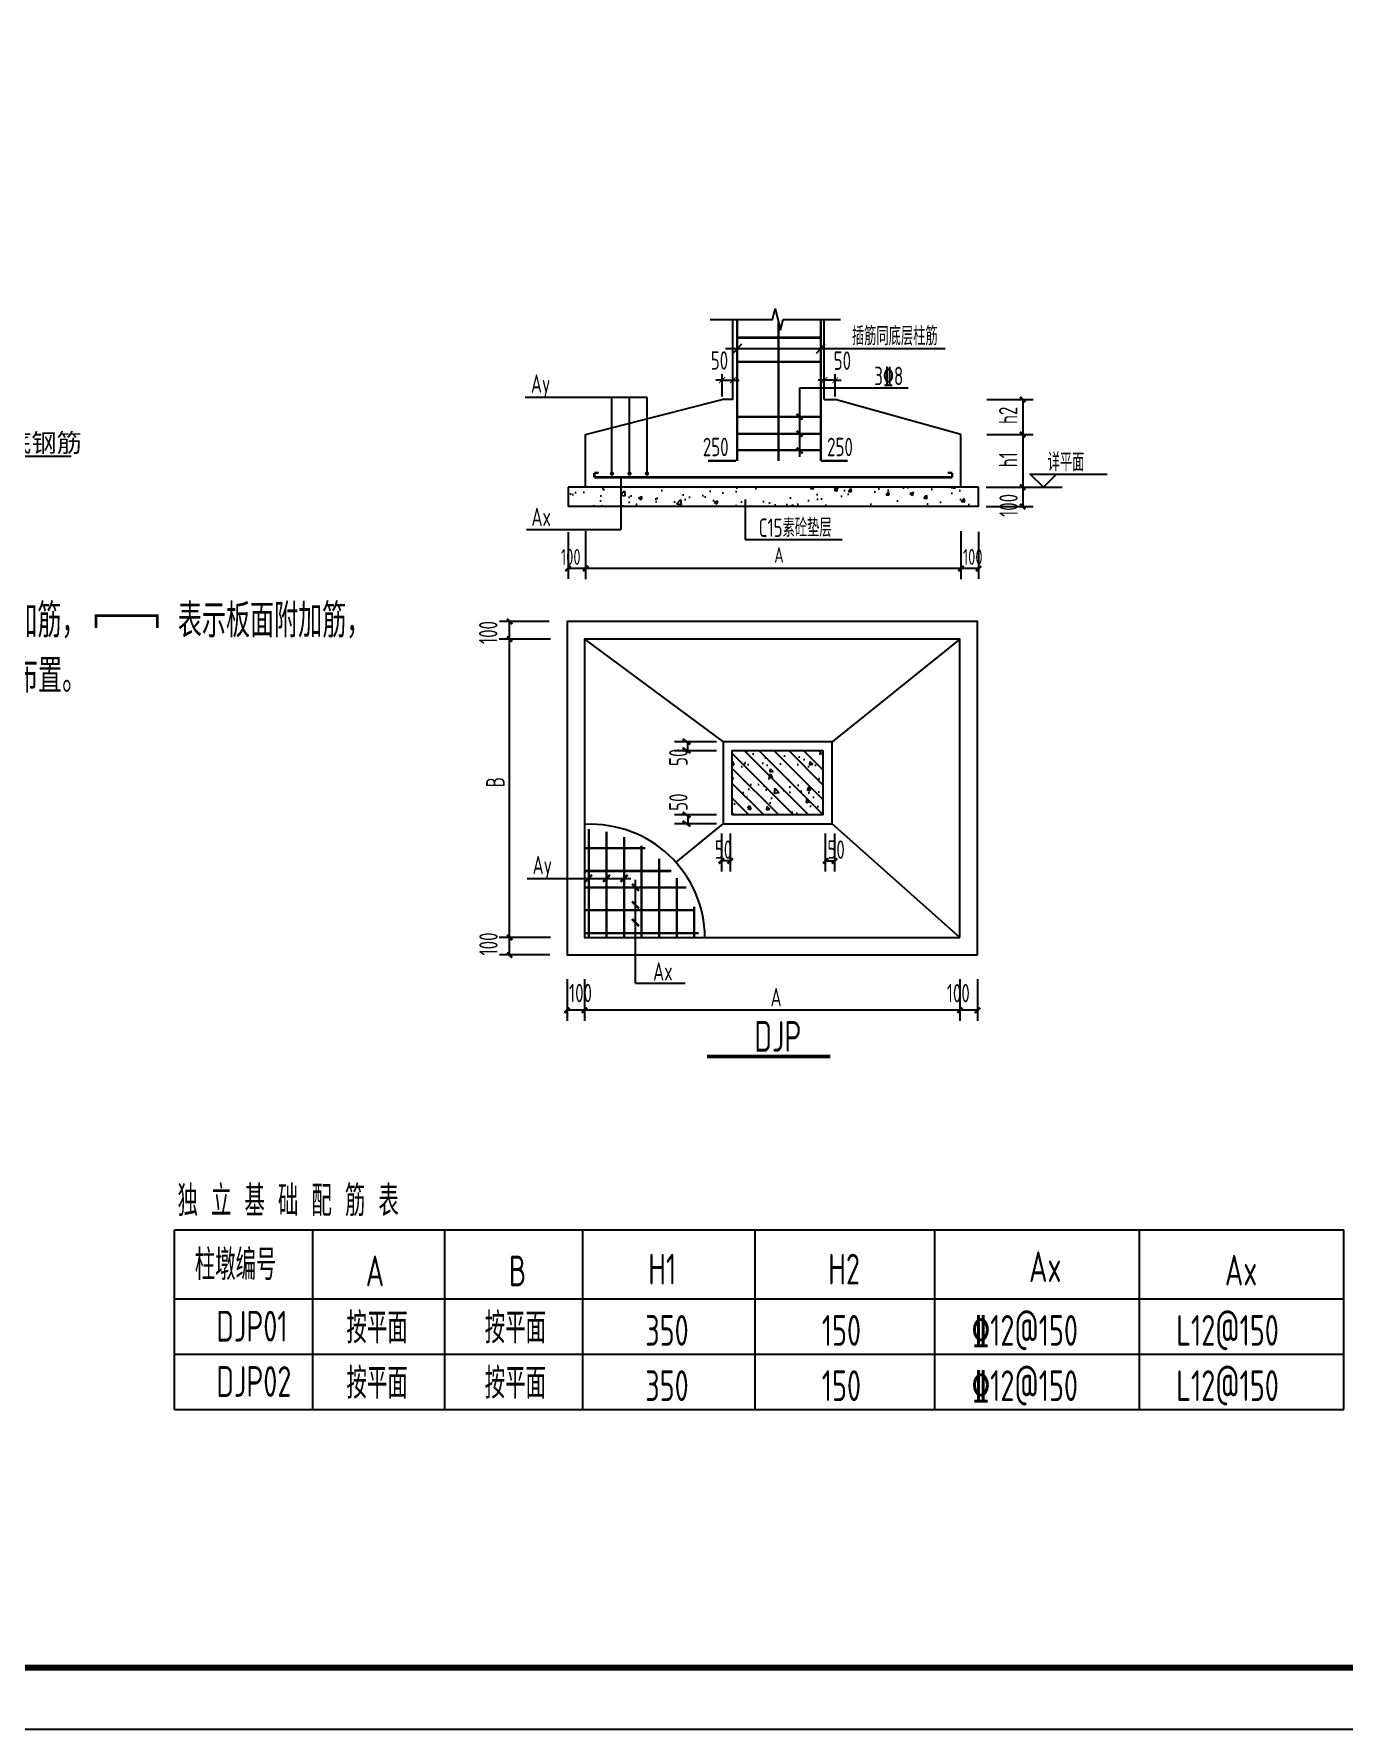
# Model space of a CAD drawing. Extents: x 826826 to 1642106, y -156213 to 399140.
# Drawn here: x 1107100 to 1128430, y 295942 to 323534 of the extents above; entities that cross this region are included whole.
import ezdxf
from ezdxf.enums import TextEntityAlignment as Align

# ---------------------------------------------------------------- set-up
doc = ezdxf.new("R2010")
doc.units = 0
doc.header["$LTSCALE"] = 1000
for name, pattern in [('__DASH', [0.35, 0.25, -0.1]), ('DASH', [0.35, 0.25, -0.1]), ('ExampleIndex0$0${ Cable   Tele }', [0])]:
    doc.linetypes.add(name, pattern=pattern)
doc.layers.get('0').update_dxf_attribs({"linetype": 'CONTINUOUS'})
doc.layers.get('DEFPOINTS').update_dxf_attribs({"linetype": 'CONTINUOUS'})
for name, color, linetype in [('-TK', 7, 'CONTINUOUS'), ('201', 3, 'CONTINUOUS'), ('202', 1, 'CONTINUOUS'), ('BG', 3, 'CONTINUOUS'), ('DIM', 2, 'CONTINUOUS'), ('GJ', 5, 'CONTINUOUS'), ('JDX', 6, 'CONTINUOUS'), ('PUB_DIM', 3, 'CONTINUOUS'), ('PUB_TEXT', 2, 'CONTINUOUS'), ('PUB_WINDW', 7, 'CONTINUOUS'), ('REIN', 6, 'CONTINUOUS'), ('S-B表格', 2, 'CONTINUOUS'), ('S-Q墙虚线', 6, 'DASH'), ('S-S说明文字', 7, 'CONTINUOUS'), ('S基础-筏板底筋-Raft_b_rein', 1, 'CONTINUOUS'), ('THIN', 7, 'CONTINUOUS'), ('柱__钢筋标注', 7, 'CONTINUOUS')]:
    doc.layers.add(name, color=color, linetype=linetype)
doc.styles.add('-宋体', font='', dxfattribs={"width": 0.7, "height": 300, "bigfont": '宋体.TTF'})
doc.styles.add('TSSD_DIMENSION', font='Tssdeng.shx', dxfattribs={"width": 0.7, "bigfont": 'tssdchn.shx'})
doc.styles.add('TSSD_REIN', font='tssdeng.shx', dxfattribs={"width": 0.7, "height": 300, "bigfont": 'tssdchn.shx'})
doc.styles.add('图名下的说明', font='tssdeng.shx', dxfattribs={"width": 0.75, "height": 550, "bigfont": 'tssdchn.shx'})
doc.styles.get('-宋体').set_extended_font_data('SimSun')
doc.dimstyles.get("Standard").update_dxf_attribs({"dimtxt": 0.18, "dimasz": 0.18, "dimexe": 0.18, "dimexo": 0.0625, "dimgap": 0.09, "dimtad": 0, "dimtih": 1, "dimtoh": 1, "dimdec": 4, "dimzin": 0, "dimdsep": 46, "dimtxsty": 'Standard', "dimcen": 0.09, "dimadec": 0, "dimazin": 0, "dimtfac": 1, "dimtdec": 4, "dimtofl": 0, "dimtmove": 0, "dimatfit": 3, "dimfxl": 0, "dimtolj": 1, "dimtzin": 0, "dimarcsym": 0})
doc.dimstyles.new('TSSD_100_100', dxfattribs={"dimtxt": 300, "dimasz": 100, "dimexe": 100, "dimexo": 250, "dimgap": 100, "dimtad": 1, "dimdec": 0, "dimzin": 0, "dimdsep": 46, "dimtxsty": 'TSSD_DIMENSION', "dimblk": 'ARCHTICK', "dimcen": 0, "dimdle": 100, "dimclrt": 7, "dimadec": 0, "dimazin": 0, "dimtfac": 1, "dimtdec": 0, "dimtix": 1, "dimtmove": 2, "dimatfit": 3, "dimldrblk": 'ARCHTICK', "dimfxl": 0, "dimtolj": 1, "dimtzin": 0, "dimarcsym": 0})

# ---------------------------------------------------------------- blocks, each defined once
blk = doc.blocks.new('_ArchTick')
at = {"color": 0, "linetype": 'ByBlock', "const_width": 0.15}
blk.add_lwpolyline([(-0.5, -0.5), (0.5, 0.5)], dxfattribs=at)
blk = doc.blocks.new('*D1011')
at = {"layer": 'DEFPOINTS', "color": 0}
for p in [(15340, 11009), (15163, 10492), (15340, 10492)]:
    blk.add_point(p, dxfattribs=at)
at = {"layer": 'DIM', "color": 0, "lineweight": -2}
for p, q in [((15163, 10742), (15163, 11109)), ((15340, 10742), (15340, 11109)), ((15163, 11009), (15063, 11009)), ((15163, 11009), (15340, 11009)), ((15340, 11009), (15440, 11009))]:
    blk.add_line(p, q, dxfattribs=at)
at = {"layer": 'DIM', "color": 0, "lineweight": -2, "xscale": 100, "yscale": 100, "zscale": 100}
blk.add_blockref('_ArchTick', (15163, 11009), dxfattribs=at)
at = {"layer": 'DIM', "color": 0, "lineweight": -2, "xscale": 100, "yscale": 100, "zscale": 100, "rotation": 180}
blk.add_blockref('_ArchTick', (15340, 11009), dxfattribs=at)
at = {"layer": 'DIM', "color": 7, "insert": (15120, 11329), "char_height": 300, "attachment_point": 5, "style": 'TSSD_DIMENSION'}
blk.add_mtext('\\A1;50', dxfattribs=at)
blk = doc.blocks.new('*D1012')
at = {"layer": 'DEFPOINTS', "color": 0}
for p in [(16827, 11009), (16827, 10492), (17004, 10492)]:
    blk.add_point(p, dxfattribs=at)
at = {"layer": 'DIM', "color": 0, "lineweight": -2}
for p, q in [((16827, 10742), (16827, 11109)), ((17004, 10742), (17004, 11109)), ((16827, 11009), (16727, 11009)), ((17004, 11009), (16827, 11009)), ((17004, 11009), (17104, 11009))]:
    blk.add_line(p, q, dxfattribs=at)
at = {"layer": 'DIM', "color": 0, "lineweight": -2, "xscale": 100, "yscale": 100, "zscale": 100}
blk.add_blockref('_ArchTick', (16827, 11009), dxfattribs=at)
at = {"layer": 'DIM', "color": 0, "lineweight": -2, "xscale": 100, "yscale": 100, "zscale": 100, "rotation": 180}
blk.add_blockref('_ArchTick', (17004, 11009), dxfattribs=at)
at = {"layer": 'DIM', "color": 7, "insert": (17121, 11326), "char_height": 300, "attachment_point": 5, "style": 'TSSD_DIMENSION'}
blk.add_mtext('\\A1;50', dxfattribs=at)
blk = doc.blocks.new('A1')
blk.add_lwpolyline([(0, 59400), (0, 0), (84100, 0), (84100, 59400)], close=True)
at = {"const_width": 100}
blk.add_lwpolyline([(2500, 58400), (2500, 1000), (83100, 1000), (83100, 58400)], close=True, dxfattribs=at)
blk = doc.blocks.new('20210311.19473397')
at = {"layer": 'GJ', "linetype": 'ExampleIndex0$0${ Cable   Tele }'}
for p, q in [((7858, 3930), (9473, 3930)), ((8135, 3548), (8135, 3930))]:
    blk.add_line(p, q, dxfattribs=at)
at = {"layer": 'GJ', "color": 2, "linetype": '__DASH', "const_width": 30}
for points in [[(7752, 3386), (7858, 3280), (7858, 5347), (7752, 5240)], [(6432, 3654), (6326, 3548), (8393, 3548), (8287, 3654)], [(5489, 1267), (5348, 1126), (6348, 1126), (6206, 1267)]]:
    blk.add_lwpolyline(points, dxfattribs=at)
at = {"layer": 'REIN'}
for p, q in [((5173, 4952), (6891, 4952)), ((6482, 4733), (6482, 4952))]:
    blk.add_line(p, q, dxfattribs=at)
at = {"layer": 'REIN', "const_width": 40}
for points in [[(7116, 3313), (6872, 3313), (6872, 5313), (7110, 5313)], [(6315, 4489), (6315, 4733), (8315, 4733), (8315, 4495)]]:
    blk.add_lwpolyline(points, dxfattribs=at)
at = {"layer": 'S基础-筏板底筋-Raft_b_rein', "color": 1, "const_width": 40}
blk.add_lwpolyline([(9879, 1133), (9879, 1333), (10879, 1333), (10879, 1133)], dxfattribs=at)
at = {"layer": 'PUB_TEXT', "linetype": 'Continuous', "style": '-宋体'}
for s, p in [('板顶钢筋', (5184, 5023)), ('配筋方向：', (650, 4466)), ('板底钢筋', (8011, 3997))]:
    blk.add_text(s, height=300, dxfattribs=at).set_placement(p)
for s, p in [('Y', (2895, 4909)), ('X', (3962, 3776))]:
    blk.add_text(s, height=300, dxfattribs=at).set_placement(p, align=Align.TOP_LEFT)
at = {"layer": 'S基础-筏板底筋-Raft_b_rein', "color": 0, "style": '图名下的说明', "width": 0.75}
for s, p in [('注：图中所画均为附加钢筋，      表示板底附加筋，      表示板面附加筋，', (-23, 978)), ('附加筋除另有注明外，均与通长筋一隔一等距布置。', (707, 78))]:
    blk.add_text(s, height=550, dxfattribs=at).set_placement(p)
at = {"layer": 'THIN'}
for points in [[(2742, 4826), (2742, 3657)], [(3856, 3657), (2742, 3657)]]:
    blk.add_leader(points, dimstyle='Standard', override={"dimasz": 200}, dxfattribs=at)
blk = doc.blocks.new('20210622.10515106')
h = blk.add_hatch()
h.set_pattern_fill('AR-CONC', color=6, scale=85.714286, style=0)
h.set_pattern_definition([(50, (219777.33, -74530.9), (614.7944, -53.7875), [64.2857, -707.1429]), (355, (219777.3, -74530.9), (-118.9297, 644.7361), [51.4286, -565.7143]), (100.4514, (219828.56, -74535.4), (495.8652, 590.9482), [54.6344, -600.979]), (46.1842, (219777.3, -74359.5), (914.778, -141.8734), [96.4286, -1060.7143]), (96.6356, (219853.6, -74371.3), (801.1395, 834.958), [81.9517, -901.4683]), (351.1842, (219777.3, -74359.5), (801.139, 834.959), [77.143, -848.5714]), (21, (219863.04, -74402.34), (511.6346, -345.1019), [64.2857, -707.1429]), (326, (219863.04, -74402.34), (208.556, 621.5572), [51.4286, -565.7143]), (71.4514, (219905.7, -74431.1), (720.1908, 276.4547), [54.6344, -600.979]), (37.5, (219777.33, -74530.9), (10.42273, 285.33759), [0, -558.85714, 0, -574.2857, 0, -567.85714]), (7.5, (219777.33, -74530.9), (225.48817, 338.0672), [0, -327.42857, 0, -546, 0, -216.42857]), (327.5, (219586.18, -74530.9), (457.56209, -19.33275), [0, -214.2857, 0, -668.5714, 0, -887.14286]), (317.5, (219500.47, -74530.9), (499.87386, 85.8043), [0, -278.5714, 0, -444, 0, -630])])
h.paths.add_polyline_path([(12655.2, 8954), (13511.9, 8954), (13511.9, 9266.5), (12655.2, 9266.5)])
h.paths.add_polyline_path([(13511.9, 8954), (19337.3, 8954), (19337.3, 9266.5), (13511.9, 9266.5)])
at = {"layer": 'PUB_WINDW'}
h = blk.add_hatch(dxfattribs=at)
h.set_pattern_fill('AN31C', color=256, scale=857.142857, angle=-90, style=0)
h.set_pattern_definition([(315, (95922.51, -94312.35), (121.2183, 121.2183), []), (320, (95922.5, -94312.35), (-53.7875, -614.7944), [64.2857, -707.143]), (265, (95922.5, -94312.35), (644.736, 118.9297), [51.4286, -565.7143]), (10.4514, (95918, -94363.6), (590.9482, -495.8652), [54.6344, -600.979]), (316.1842, (96093.9, -94312.35), (-141.8734, -914.778), [96.4286, -1060.714]), (6.6356, (96082.1, -94388.6), (834.958, -801.1395), [81.952, -901.468]), (261.1842, (96093.9, -94312.4), (834.959, -801.139), [77.143, -848.5714]), (291, (96051.1, -94398.07), (-345.102, -511.6346), [64.2857, -707.143]), (236, (96051.1, -94398.07), (621.5572, -208.556), [51.4286, -565.7143]), (341.4514, (96022.3, -94440.7), (276.4547, -720.1908), [54.6344, -600.979]), (307.5, (95922.5, -94312.35), (285.3376, -10.42273), [0, -558.8571, 0, -574.2857, 0, -567.8571]), (277.5, (95922.5, -94312.35), (338.0672, -225.4882), [0, -327.4286, 0, -546, 0, -216.4286]), (237.5, (95922.5, -94121.2), (-19.33275, -457.5621), [0, -214.2857, 0, -668.5714, 0, -887.1429]), (227.5, (95922.5, -94035.5), (85.8043, -499.8739), [0, -278.5714, 0, -444, 0, -630])])
h.paths.add_polyline_path([(16810.4, 3932.5), (16810.4, 4981.6), (15323.3, 4981.6), (15323.3, 3932.5)])
at = {"layer": '201'}
for p, q in [((15339.9, 10695.5), (15339.9, 11997.8)), ((16827.1, 10695.5), (16827.1, 11997.8)), ((12940.5, 10124), (15162.8, 10695.5)), ((15339.9, 10695.5), (15162.8, 10695.5)), ((16827.1, 10695.5), (17004.2, 10695.5)), ((19052, 10124), (17004.2, 10695.5)), ((12940.5, 9266.9), (12940.5, 10124)), ((19052, 9266.9), (19052, 10124)), ((12655.2, 9266.5), (12655.2, 8954)), ((19337.3, 9266.5), (12655.2, 9266.5)), ((19337.3, 8954), (19337.3, 9266.5)), ((19337.3, 8954), (12655.2, 8954)), ((12654.8, 8532.3), (12654.8, 7775.7)), ((12940.5, 8550.9), (12940.5, 7771.9)), ((19052, 8550.9), (19052, 7771.9)), ((19337.7, 8541.3), (19337.7, 7775.7)), ((19337.7, 7943.3), (12654.8, 7943.3)), ((12349.8, 7081.1), (11536.5, 7081.1)), ((11704.1, 1652.6), (11704.1, 7081.1)), ((12368.4, 6795.4), (11532.7, 6795.4)), ((12923.8, 6795.4), (15180.4, 5124.5)), ((19035.4, 6795.4), (16953.3, 5124.5)), ((15072.1, 5124.5), (14390.6, 5124.5)), ((14390.6, 4981.6), (15072.1, 4981.6)), ((14604.9, 4981.6), (14604.9, 5124.5)), ((15323.3, 4981.6), (16810.4, 4981.6)), ((15323.3, 4981.6), (15323.3, 3932.5)), ((16810.4, 3932.5), (16810.4, 4981.6)), ((15072.1, 3932.5), (14390.6, 3932.5)), ((14604.9, 3932.5), (14604.9, 3789.6)), ((16810.4, 3932.5), (15323.3, 3932.5)), ((15072.1, 3789.6), (14390.6, 3789.6)), ((14411.6, 3158.9), (15180.4, 3789.6)), ((15151.6, 3631.3), (15151.6, 3012)), ((15294.4, 3631.3), (15294.4, 3012)), ((16848.9, 3012), (16848.9, 3631.3)), ((19035.4, 1938.3), (16953.3, 3789.6)), ((16991.8, 3631.3), (16991.8, 3012)), ((15294.4, 3183.4), (15151.6, 3183.4)), ((16848.9, 3183.4), (16991.8, 3183.4)), ((12368.4, 1938.3), (11532.7, 1938.3)), ((12358.7, 1652.6), (11536.5, 1652.6)), ((12638.1, 1261.1), (12638.1, 579.5)), ((12923.8, 1261.1), (12923.8, 580.5)), ((19035.4, 1261.1), (19035.4, 580.5)), ((19321.1, 1261.1), (19321.1, 579.8)), ((19321.1, 751.9), (12638.1, 751.9))]:
    blk.add_line(p, q, dxfattribs=at)
for points, const_width in [([(12611.9, 7900.5), (12697.6, 7986.2)], 38.6), ([(12897.6, 7900.5), (12983.3, 7986.2)], 38.6), ([(19009.2, 7900.5), (19094.9, 7986.2)], 38.6), ([(19294.9, 7900.5), (19380.6, 7986.2)], 38.6), ([(11661.2, 7124), (11747, 7038.3)], 38.6), ([(11661.2, 6838.3), (11747, 6752.6)], 38.6), ([(14519.2, 5167.3), (14647.8, 5081.6)], 38.6), ([(14519.2, 5024.5), (14647.8, 4938.8)], 38.6), ([(14519.2, 3975.3), (14647.8, 3889.6)], 38.6), ([(14519.2, 3832.5), (14647.8, 3746.8)], 38.6), ([(15194.4, 3226.3), (15108.7, 3140.5)], 38.6), ([(15337.3, 3226.3), (15251.6, 3140.5)], 38.6), ([(16891.8, 3226.3), (16806, 3140.5)], 38.6), ([(17034.6, 3226.3), (16948.9, 3140.5)], 38.6), ([(11661.2, 1981.1), (11747, 1895.4)], 38.6), ([(11661.2, 1695.4), (11747, 1609.7)], 38.6), ([(12681, 794.7), (12595.3, 709)], 38.6), ([(12966.7, 794.7), (12881, 709)], 38.6), ([(19078.2, 794.7), (18992.5, 709)], 38.6), ([(19363.9, 794.7), (19278.2, 709)], 38.6), ([(14919, 0), (16925, 0)], 60)]:
    blk.add_lwpolyline(points, dxfattribs=dict(at, const_width=const_width))
for points in [[(19321.1, 1652.6), (19321.1, 7081.1), (12638.1, 7081.1), (12638.1, 1652.6), (19321.1, 1652.6)], [(19035.4, 1938.3), (19035.4, 6795.4), (12923.8, 6795.4), (12923.8, 1938.3), (19035.4, 1938.3)], [(16953.3, 3789.6), (16953.3, 5124.5), (15180.4, 5124.5), (15180.4, 3789.6), (16953.3, 3789.6)]]:
    blk.add_lwpolyline(points, dxfattribs=at)
blk.add_arc((13025.6, 1921.8), 1857.8, 0.5072, 92.65443, dxfattribs=at)
at = {"layer": '202', "const_width": 38.6}
for points in [[(15406, 9695.5), (15406, 11997.8)], [(16082.3, 9695.5), (16082.3, 11945.6)], [(16770.5, 9695.5), (16770.5, 11997.8)], [(15406, 11700.4), (16757.8, 11700.4)], [(15406, 11304.8), (16757.8, 11304.8)], [(15390.6, 10409.7), (16770.5, 10409.7)], [(15390.6, 10133.4), (16770.5, 10133.4)], [(15390.6, 9695.5), (14934.7, 9695.5)], [(15390.6, 9866.9), (16770.5, 9866.9)], [(16770.5, 9695.5), (17207.8, 9695.5)], [(13083.3, 9498.3), (13154.8, 9498.3)], [(13083.3, 9426.9), (13083.3, 9498.3)], [(13083.3, 9426.9), (18909.2, 9426.9)], [(18909.2, 9498.3), (18837.7, 9498.3)], [(18909.2, 9426.9), (18909.2, 9498.3)], [(12995.3, 1938.3), (12995.3, 3701.1)], [(13281, 1938.3), (13281, 3658.5)], [(13566.7, 1938.3), (13566.7, 3570.3)], [(12923.8, 3391.1), (13913.5, 3391.1)], [(13852.4, 1938.3), (13852.4, 3429.3)], [(12923.8, 3019.7), (14334.9, 3019.7)], [(14138.1, 1938.3), (14138.1, 3220.3)], [(12923.8, 2752.6), (14582.6, 2752.6)], [(14423.8, 1938.3), (14423.8, 2906.6)], [(12923.8, 2381.1), (14726.9, 2381.1)], [(14709.6, 1938.3), (14709.6, 2440.6)], [(12923.8, 2009.7), (14784.3, 2009.7)]]:
    blk.add_lwpolyline(points, dxfattribs=at)
at = {"layer": '202', "const_width": 34.3}
for points in [[(13386.2, 9487.5, 1), (13351.9, 9487.5, 1), (13386.2, 9487.5)], [(13671.9, 9487.5, 1), (13637.6, 9487.5, 1), (13671.9, 9487.5)], [(13957.6, 9487.5, 1), (13923.3, 9487.5, 1), (13957.6, 9487.5)]]:
    blk.add_lwpolyline(points, format="xyb", dxfattribs=at)
at = {"layer": 'BG'}
for p, q in [((16428, 10886.2), (18189.7, 10886.2)), ((16428, 9760.6), (16428, 10886.2)), ((13940.5, 10726.4), (11958.8, 10726.4)), ((13369.1, 9487.5), (13369.1, 10726.4)), ((13654.8, 9487.5), (13654.8, 10726.4)), ((13940.5, 9487.5), (13940.5, 10726.4)), ((19472.4, 10695.5), (20228, 10695.5)), ((20056.5, 10695.5), (20056.5, 8954)), ((19472.4, 10124), (20228, 10124)), ((13511.9, 9430.2), (13511.9, 8578.3)), ((19460.9, 9266.9), (20700.5, 9266.9)), ((15537.8, 9066.7), (15537.8, 8415.5)), ((19460.9, 8954), (20228, 8954)), ((11978.5, 8578.3), (13511.9, 8578.3)), ((15537.8, 8415.5), (17118.4, 8415.5)), ((11987.2, 2899.3), (13679.5, 2899.3)), ((13753.2, 1191.9), (13753.2, 2875.9)), ((13753.2, 1191.9), (14559.3, 1191.9))]:
    blk.add_line(p, q, dxfattribs=at)
at = {"layer": 'BG', "const_width": 38.6}
for points in [[(20013.7, 10738.3), (20099.4, 10652.6)], [(16374.5, 10459.9), (16473.7, 10366.8)], [(16374.5, 10183.5), (16473.7, 10090.4)], [(20013.7, 10166.9), (20099.4, 10081.2)], [(16374.5, 9908.9), (16473.7, 9815.8)], [(20013.7, 9309.7), (20099.4, 9224)], [(20013.7, 8996.9), (20099.4, 8911.1)], [(13044, 2956.5), (12929.7, 2842.2)], [(13338.1, 2956.5), (13223.8, 2842.2)], [(13623.8, 2956.5), (13509.6, 2842.2)], [(13696.1, 2809.7), (13810.4, 2695.4)], [(13696.1, 2524), (13810.4, 2409.7)], [(13696.1, 2238.3), (13810.4, 2124)]]:
    blk.add_lwpolyline(points, dxfattribs=at)
at = {"layer": 'BG'}
blk.add_lwpolyline([(20609.5, 9481.2), (20395.3, 9266.9), (20181, 9481.2), (21433.8, 9481.2)], dxfattribs=at)
at = {"layer": 'DIM'}
for p, q in [((15344.5, 11450.8), (15486.5, 11600.7)), ((16699, 11450.8), (16841, 11600.7)), ((15219.8, 11526.2), (18792, 11526.2))]:
    blk.add_line(p, q, dxfattribs=at)
at = {"layer": 'JDX'}
blk.add_lwpolyline([(14968.8, 11997.8), (15983.5, 11997.8), (16026.4, 12169.3), (16112.1, 11826.4), (16155, 11997.8), (17090.9, 11997.8)], dxfattribs=at)
at = {"layer": 'BG', "style": 'TSSD_DIMENSION', "width": 0.7}
for s, p in [('Ay', (12050.5, 10802.5)), ('Ax', (12059, 8636.1)), ('Ay', (12077.9, 2967.5)), ('Ax', (14039.9, 1236.5)), ('A', (15951.9, 816.5))]:
    blk.add_text(s, height=300, dxfattribs=at).set_placement(p)
at = {"layer": 'S-B表格', "style": 'TSSD_REIN', "width": 0.7}
blk.add_text('DJ%%142P', height=500, dxfattribs=at).set_placement((15687.7, 77.4, 0))
at = {"layer": '柱__钢筋标注', "width": 0.7}
for s, height, style, p in [('插筋同底层柱筋', 300, 'TSSD_DIMENSION', (17276.1, 11576.8)), ('3%%1328', 300, 'TSSD_DIMENSION', (17640.1, 10927.3)), ('250', 300, 'TSSD_DIMENSION', (14849.5, 9771.4)), ('250', 300, 'TSSD_DIMENSION', (16872.5, 9771.4)), ('详平面', 300, 'TSSD_DIMENSION', (20462.7, 9522.4)), ('C15素砼垫层', 300, 'TSSD_DIMENSION', (15758.1, 8457)), ('A', 257.1, 'TSSD_REIN', (16011.8, 8035.7)), ('100', 257.14, 'TSSD_REIN', (12538.2, 8003.3)), ('100', 257.14, 'TSSD_REIN', (19082.6, 8003.3)), ('50', 300, 'TSSD_DIMENSION', (15043.3, 3217.7)), ('50', 300, 'TSSD_DIMENSION', (16877.1, 3217.7)), ('100', 300, 'TSSD_DIMENSION', (12670.5, 883.7)), ('100', 300, 'TSSD_DIMENSION', (18820.4, 881))]:
    blk.add_text(s, height=height, dxfattribs=dict(at, style=style)).set_placement(p)
at = {"layer": '柱__钢筋标注', "style": 'TSSD_DIMENSION', "width": 0.7}
for s, p in [('h2', (19970.8, 10292.7)), ('h1', (19970.8, 9588.8)), ('100', (19976.5, 8782.7)), ('100', (11505.1, 6714.1)), ('50', (14601, 4728.7)), ('B', (11621.4, 4379)), ('50', (14601, 3998.2)), ('100', (11509.6, 1643.9))]:
    blk.add_text(s, height=300, rotation=90, dxfattribs=at).set_placement(p)
at = {"layer": 'DIM'}
for base, p1, p2, picture, middle in [((15339.9, 11009.3), (15162.8, 10492.5), (15339.9, 10492.5), '*D1011', (15120.4, 11329.1)), ((16827.1, 11009.3), (17004.2, 10492.5), (16827.1, 10492.5), '*D1012', (17121.1, 11326.3))]:
    dim = blk.add_linear_dim(base=base, p1=p1, p2=p2, text='50', dimstyle='TSSD_100_100', dxfattribs=at)
    dim.commit()
    dim.dimension.update_dxf_attribs({"geometry": picture, "text_midpoint": middle, "dimtype": 128})

msp = doc.modelspace()

# ---------------------------------------------------------------- linework, layer by layer
at = {"layer": 'S-B表格'}
for p, q in [((1109391.29, 304071.35), (1128428.28, 304071.35)), ((1109391.29, 301146.35), (1109391.29, 304071.35)), ((1111641.29, 301146.35), (1111641.29, 304071.35)), ((1113785.55, 304071.35), (1113785.55, 301146.35)), ((1116035.55, 301146.35), (1116035.55, 304071.35)), ((1118838.9, 304071.35), (1118838.9, 301146.35)), ((1121768.69, 301146.35), (1121768.69, 304071.35)), ((1125098.49, 301146.35), (1125098.49, 304071.35)), ((1128428.28, 301146.35), (1128428.28, 304071.35)), ((1109391.29, 302946.35), (1128428.28, 302946.35)), ((1109391.29, 302046.35), (1128428.28, 302046.35)), ((1109391.29, 302046.35), (1128428.28, 302046.35)), ((1109391.29, 301146.35), (1128428.28, 301146.35)), ((1109391.29, 301146.35), (1128428.28, 301146.35))]:
    msp.add_line(p, q, dxfattribs=at)

# ---------------------------------------------------------------- block references
at = {"layer": '-TK'}
msp.add_blockref('A1', (1054998.73, 295942.46), dxfattribs=at)
at = {"layer": 'PUB_DIM', "color": 0}
msp.add_blockref('20210311.19473397', (1098231.24, 312732.26), dxfattribs=at)
at = {"layer": 'S-Q墙虚线', "ltscale": 0.5}
msp.add_blockref('20210622.10515106', (1103140.97, 306889.74), dxfattribs=at)

# ---------------------------------------------------------------- texts
at = {"layer": 'S-B表格', "style": 'TSSD_REIN', "width": 0.7}
for s, p in [('独 立 基 础 配 筋 表', (1109438.29, 304290.92, 0.75)), ('柱墩编号', (1109718.73, 303250.65)), ('A', (1112502.28, 303150.25)), ('B', (1114831.9, 303150.25)), ('H1', (1117101.56, 303179.11)), ('H2', (1120031.35, 303179.11)), ('Ax', (1123300.64, 303219.71)), ('Ax', (1126489.1, 303162.93)), ('DJ%%142P%%14301', (1110069.74, 302250.16)), ('按平面', (1112189.11, 302222.58)), ('按平面', (1114439.11, 302222.58)), ('按平面', (1112189.11, 301322.58)), ('按平面', (1114439.11, 301322.58)), ('DJ%%142P%%14302', (1110069.74, 301350.16))]:
    msp.add_text(s, height=500, dxfattribs=at).set_placement(p)
at = {"layer": 'S-S说明文字', "color": 1, "style": 'TSSD_REIN', "width": 0.7}
for s, p in [('350', (1117053.05, 302182.07, 31658.66)), ('%%13212@150', (1122367.35, 302182.07, 31658.66)), ('L12@150', (1125697.14, 302182.07, 31658.66)), ('150', (1119926.92, 302182.07, 31658.66)), ('%%13212@150', (1122367.35, 301282.07, 31658.66)), ('L12@150', (1125697.14, 301282.07, 31658.66)), ('350', (1117053.05, 301282.07, 31658.66)), ('150', (1119926.92, 301282.07, 31658.66))]:
    msp.add_text(s, height=500, dxfattribs=at).set_placement(p)

doc.saveas('drawing.dxf')
